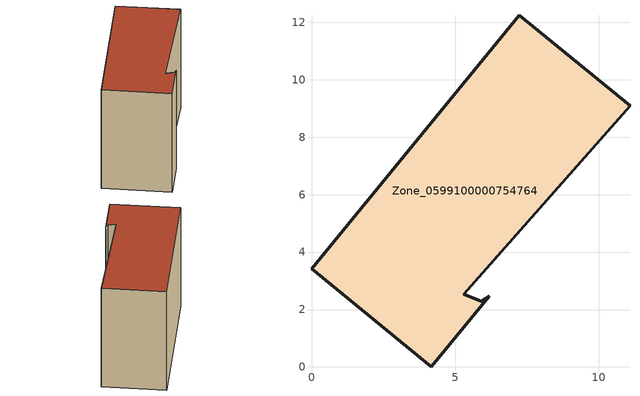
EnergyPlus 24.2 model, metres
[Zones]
Zone_0599100000754764
 floor ground (C_G): 11.09,9.09 5.29,2.53 5.9,2.28 6.2,2.47 4.17,0 0,3.41 7.24,12.25 z0
 wall outside (C_F): 11.09,9.09 7.24,12.25 0,3.41 4.17,0 6.2,2.47 5.9,2.28 5.29,2.53 11.09,9.09 z0:9
 roof outside (C_R): 5.29,2.53 11.09,9.09 7.24,12.25 0,3.41 4.17,0 6.2,2.47 5.9,2.28 z9
[BUILDING]
Pand.0599100000754764: North Axis=0; Terrain=City; Loads Convergence Tolerance Value=0.04; Temperature Convergence Tolerance Value=0.4; Solar Distribution=FullExterior; Maximum Number of Warmup Days=25; Minimum Number of Warmup Days=1
[Site:Location]
Rotterdam.The.Hague.AP_ZH_NLD Design_Conditions: Latitude=51.96; Longitude=4.45; Time Zone=1; Elevation=-4.5
[SITE:GROUNDTEMPERATURE:BUILDINGSURFACE]
18, 18, 18, 18, 18, 18, 18, 18, 18, 18, 18, 18
[MATERIAL] Thermal Absorptance=0.9; Solar Absorptance=0.7; Visible Absorptance=0.7
Name | Roughness | Thickness | Conductivity | Density | Specific Heat
G.TC.2006-2014 | MediumSmooth | 0.15 | 0.06 | 540 | 1210
F.TC.2006-2014 | Rough | 0.3 | 0.12 | 1920 | 840
R.TC.2006-2014 | MediumRough | 0.2 | 0.08 | 1500 | 1000
[CONSTRUCTION]
C_G: G.TC.2006-2014
C_F: F.TC.2006-2014
C_R: R.TC.2006-2014
[ZONE]
Zone_0599100000754764: Type=1; Multiplier=1; Ceiling Height=Autocalculate; Volume=Autocalculate; Floor Area=autocalculate; Part of Total Floor Area=Yes
[ZONEINFILTRATION:DESIGNFLOWRATE]
Infil_Zone_0599100000754764: Zone or ZoneList or Space or SpaceList=Zone_0599100000754764; Schedule=AlwaysOn; Design Flow Rate Calculation Method=Flow/Area; Flow Rate per Floor Area=0.0015; Constant Term Coefficient=1; Temperature Term Coefficient=0; Velocity Term Coefficient=0; Velocity Squared Term Coefficient=0
[HVACTEMPLATE:ZONE:IDEALLOADSAIRSYSTEM]
Zone_0599100000754764: Maximum Heating Supply Air Temperature=50; Minimum Cooling Supply Air Temperature=13; Maximum Heating Supply Air Humidity Ratio=0.0156; Minimum Cooling Supply Air Humidity Ratio=0.0077; Heating Limit=NoLimit; Cooling Limit=NoLimit; Dehumidification Control Type=ConstantSensibleHeatRatio; Cooling Sensible Heat Ratio=0.7; Dehumidification Setpoint=60; Humidification Control Type=None; Humidification Setpoint=30; Outdoor Air Method=None; Outdoor Air Flow Rate per Person=0.00944; Outdoor Air Flow Rate per Zone Floor Area=0; Outdoor Air Flow Rate per Zone=0; Demand Controlled Ventilation Type=None; Outdoor Air Economizer Type=NoEconomizer; Heat Recovery Type=None; Sensible Heat Recovery Effectiveness=0.7; Latent Heat Recovery Effectiveness=0.65
[ZONECONTROL:THERMOSTAT]
ThermostatControl_Zone_0599100000754764: Zone or ZoneList=Zone_0599100000754764; Control Type Schedule=DualSetpointControlType; Control 1=Thermostat_Zone_0599100000754764; Temperature Difference Between Cutout And Setpoint=0
[THERMOSTATSETPOINT:DUALSETPOINT]
Thermostat_Zone_0599100000754764: Heating Setpoint Temperature Schedule=HeatingSetpoint_Zone_0599100000754764; Cooling Setpoint Temperature Schedule=CoolingSetpoint_Zone_0599100000754764
[SCHEDULE:COMPACT]
HeatingSetpoint_Zone_0599100000754764: Through: 12/31, For: AllDays, Until: 24:00, 21
CoolingSetpoint_Zone_0599100000754764: Through: 12/31, For: AllDays, Until: 24:00, 24
DualSetpointControlType: Through: 12/31, For: AllDays, Until: 24:00, 4
AlwaysOn: Through: 12/31, For: AllDays, Until: 24:00, 1
